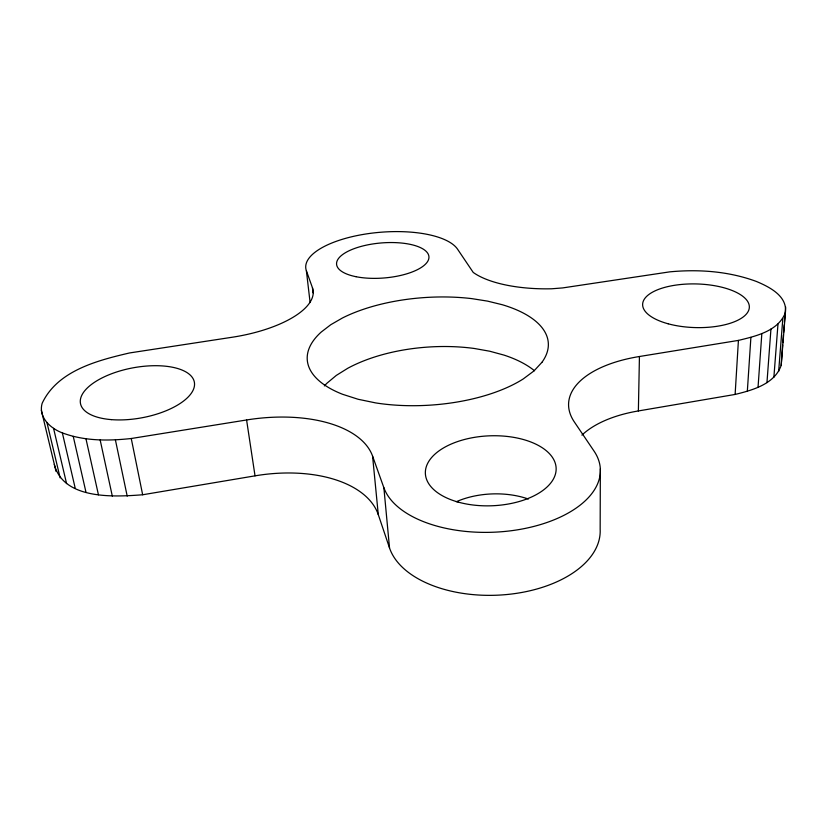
<?xml version="1.0" encoding="UTF-8"?>
<svg xmlns="http://www.w3.org/2000/svg" width="827" height="827" viewBox="0 0 827 827"><rect width="100%" height="100%" fill="white"/><g stroke="black" fill="none" stroke-linecap="round" stroke-linejoin="round"><path stroke-width="1.24" d="M600.34 468.868L600.154 529.321A106.352 61.58 -2.1 0 1 505.597 594.644A106.352 61.58 -2.1 0 1 389.527 547.96L378.29 514.642L372.574 456.101A119.377 61.87 -9.3 0 0 246.591 419.971L131.255 438.506C108.275 441.008 84.282 441.132 62.356 432.883C50.488 428.489 38.094 417.19 42.156 403.307C57.435 370.692 97.317 360.479 129.56 352.953L231.074 337.416A90.205 35.344 -7.8 0 0 312.451 287.765L306.383 270.76A77.273 29.338 -4.7 0 1 368.439 233.607A77.273 29.338 -4.7 0 1 457.569 249.196L473.22 272.424A88.138 33.483 -1.6 0 0 551.712 288.778L562.66 287.92L669.767 271.856C698.846 269.085 728.845 271.277 756.395 281.459C769.317 286.886 787.676 296.056 785.381 312.792L781.184 365.41C774.548 384.193 752.508 390.158 735.12 394.438L638.372 410.947A110.498 57.332 3.2 0 0 581.908 435.136M638.372 410.947L639.436 356.509L738.418 340.404C755.723 336.155 778.073 331.255 785.381 312.792M781.184 365.41L782.6 345.21M735.12 394.438L738.418 340.404M747.329 391.336L750.895 337.406M758.039 387.346L761.832 333.581M766.96 382.612L770.94 329.074M773.876 377.267L777.99 323.998M778.641 371.478L782.828 318.519M782.807 342.667L783.417 335.018M783.614 332.464L784.223 324.825M784.43 322.272L785.65 306.982M54.303 464.402C63.441 499.911 114.209 496.955 142.657 494.763L255.026 475.845A116.235 65.095 -9.9 0 1 378.29 514.642M372.574 456.101L383.873 487.713L389.527 547.96M47.056 422.938L60.133 477.861M41.35 410.244L56.019 471.4M53.559 428.345L66.584 483.599M62.356 432.883L75.267 488.447M73.252 436.418L85.977 492.23M85.967 438.806L98.444 494.825M100.16 439.974L112.317 496.138M115.398 439.871L127.203 496.117M131.255 438.506L142.657 494.763M246.591 419.971L255.026 475.845M306.383 270.76L310.104 302.527M312.451 287.765L313.04 292.83M383.873 487.713A109.278 58.552 -2.3 0 0 519.738 529.445A109.278 58.552 -2.3 0 0 594.065 451.128L574.248 421.811A113.32 54.324 2.4 0 1 639.436 356.509M456.277 501.731A63.689 36.812 -2.1 0 1 528.35 499.043M324.37 385.92A118.116 57.146 -4 0 1 326.985 383.19L336.331 375.396L347.691 368.315A118.116 57.146 -4 0 1 474.233 348.467L489.739 351.227L504.108 355.134A118.116 57.146 -4 0 1 534.438 370.713M541.902 362.35L534.046 370.868L523.212 378.962A120.814 53.848 -4 0 1 375.634 402.904L358.07 399.255L342.605 394.293A120.814 53.848 -4 0 1 321.155 332.103L330.779 324.711L342.43 317.992A120.814 53.848 -4 0 1 471.731 298.619L487.548 301.121L502.206 304.708A120.814 53.848 -4 0 1 541.902 362.35M457.92 502.02A65.436 34.992 -2.3 0 0 556.147 468.981A65.436 34.992 -2.3 0 0 458.179 441.37A65.436 34.992 -2.3 0 0 457.92 502.02M111.438 419.63A57.931 25.368 -10.6 0 0 194.469 382.911A57.931 25.368 -10.6 0 0 106.332 375.903A57.931 25.368 -10.6 0 0 111.438 419.63M356.023 276.704A46.322 17.563 -4.7 0 0 428.748 258.872A46.322 17.563 -4.7 0 0 363.518 245.795A46.322 17.563 -4.7 0 0 356.023 276.704M668.154 323.791A53.373 21.833 1.5 0 0 749.324 307.51A53.373 21.833 1.5 0 0 670.48 286.028A53.373 21.833 1.5 0 0 668.154 323.791"/></g></svg>
